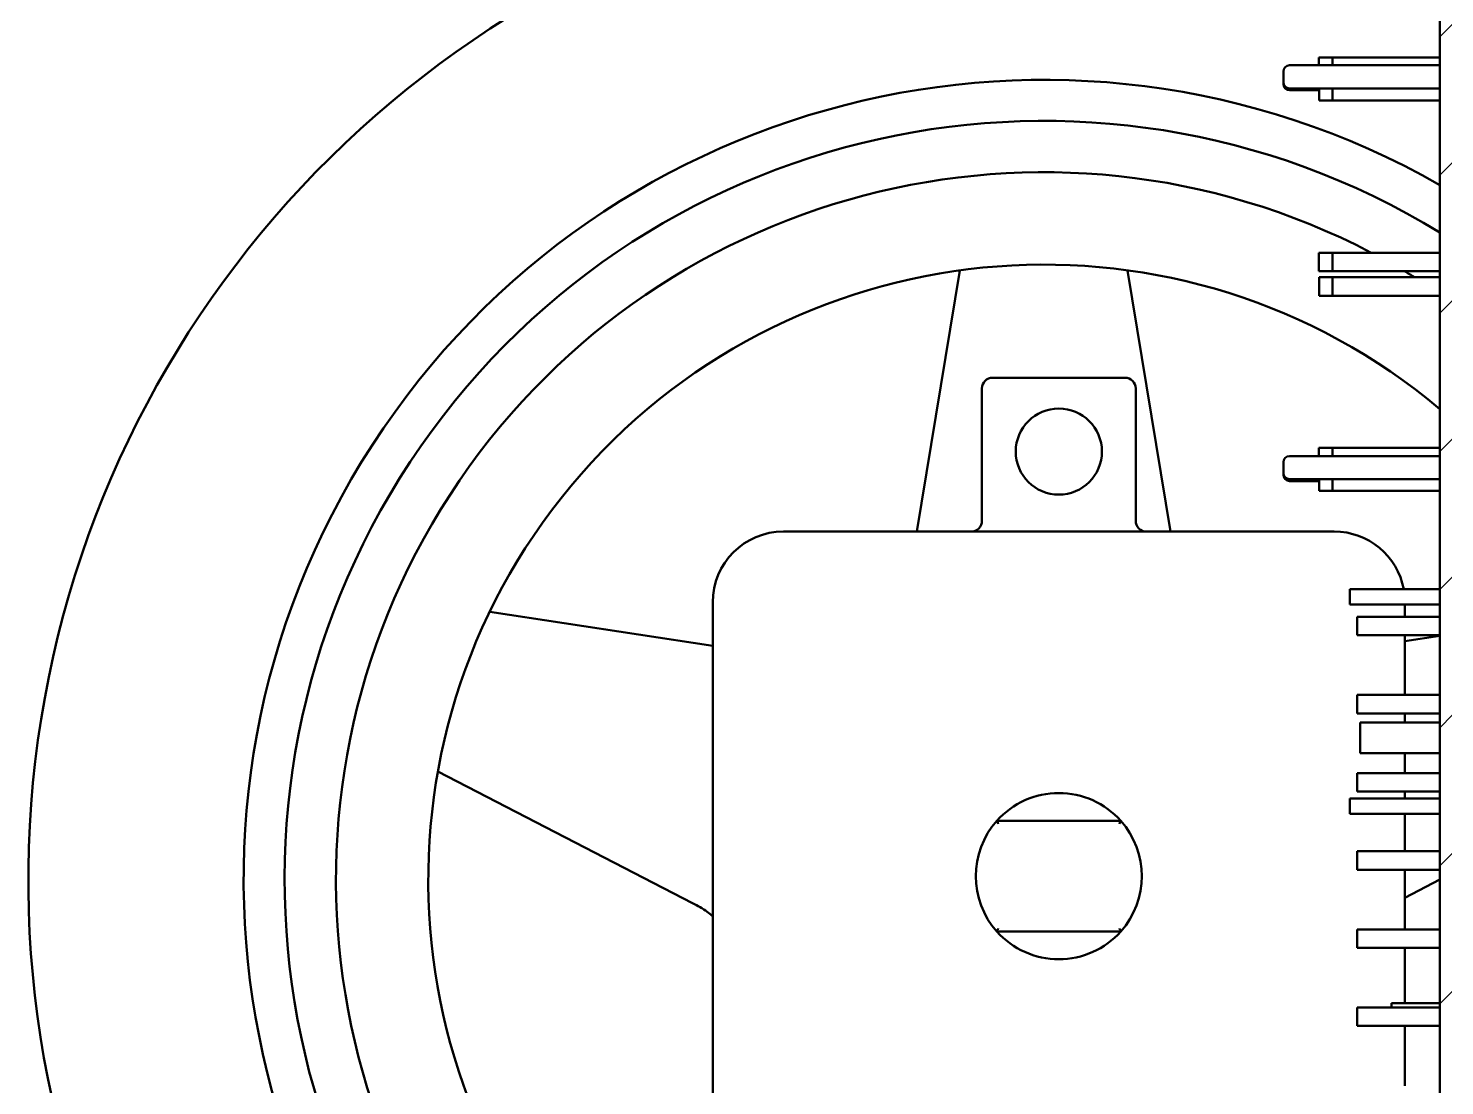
# Model space of a CAD drawing. Header units: millimetres. Extents: x -232 to 1390, y -69 to 653.
# Drawn here: x 376.15 to 422.18, y 123.02 to 157.39 of the extents above; entities that cross this region are included whole.
import ezdxf

# ---------------------------------------------------------------- set-up
doc = ezdxf.new("R2010")
doc.units = ezdxf.units.MM
doc.layers.add('Видимый контур (ГОСТ)', color=7, linetype='Continuous', lineweight=50)
doc.layers.add('Штриховка (ГОСТ)', color=7, linetype='Continuous', lineweight=18)

msp = doc.modelspace()

# ---------------------------------------------------------------- hatches: boundary and pattern name
at = {"layer": 'Штриховка (ГОСТ)'}
h = msp.add_hatch(dxfattribs=at)
h.set_pattern_fill('ANSI31', color=256, scale=25.4, style=0)
h.set_pattern_definition([(45, (0, 0), (-2.245064, 2.245064), [])])
h.paths.add_polyline_path([(422.025, 190.452), (422.437, 190.452), (422.437, 191.571), (422.437, 193.694), (422.437, 196.222), (422.437, 200.148), (422.437, 204.482), (422.437, 204.982), (422.025, 204.982)])
h.paths.add_polyline_path([(422.437, 189.491), (422.025, 189.491), (422.025, 54.987), (422.437, 54.987), (422.437, 76.721), (422.437, 77.221), (422.437, 78.721), (422.437, 79.221), (422.437, 188.271)])

# ---------------------------------------------------------------- linework, layer by layer
at = {"layer": 'Видимый контур (ГОСТ)'}
for p, q in [((422.025, 189.491), (422.025, 54.987)), ((417.137, 156.186), (422.025, 156.186)), ((418.092, 156.186), (418.092, 156.436)), ((418.532, 156.436), (418.092, 156.436)), ((418.532, 156.436), (422.025, 156.436)), ((418.532, 156.186), (418.532, 156.436)), ((416.937, 155.636), (416.937, 155.985)), ((416.937, 155.633), (416.937, 155.573)), ((417.137, 155.436), (422.025, 155.436)), ((417.137, 155.373), (418.097, 155.373)), ((418.097, 155.436), (418.097, 155.036)), ((418.537, 155.436), (418.537, 155.036)), ((418.537, 155.036), (418.097, 155.036)), ((422.025, 155.036), (418.537, 155.036)), ((418.092, 149.495), (418.092, 150.095)), ((418.532, 150.095), (418.092, 150.095)), ((418.532, 150.095), (422.025, 150.095)), ((418.532, 149.495), (418.532, 150.095)), ((405.024, 141.031), (406.418, 149.521)), ((413.27, 141.031), (411.875, 149.521)), ((418.532, 149.495), (418.092, 149.495)), ((418.537, 149.295), (418.097, 149.295)), ((418.097, 149.295), (418.097, 148.695)), ((418.532, 149.495), (422.025, 149.495)), ((418.537, 149.295), (418.537, 148.695)), ((422.025, 149.295), (418.537, 149.295)), ((418.537, 148.695), (418.097, 148.695)), ((422.025, 148.695), (418.537, 148.695)), ((407.489, 146.031), (411.789, 146.031)), ((407.139, 141.381), (407.139, 145.681)), ((412.139, 145.681), (412.139, 141.381)), ((418.092, 143.486), (418.092, 143.755)), ((418.532, 143.755), (418.092, 143.755)), ((418.532, 143.755), (422.025, 143.755)), ((418.532, 143.486), (418.532, 143.755)), ((416.937, 142.936), (416.937, 143.286)), ((417.137, 143.486), (422.025, 143.486)), ((416.937, 142.938), (416.937, 142.873)), ((417.137, 142.736), (422.025, 142.736)), ((418.097, 142.736), (418.097, 142.355)), ((418.537, 142.736), (418.537, 142.355)), ((417.137, 142.673), (418.097, 142.673)), ((418.537, 142.355), (418.097, 142.355)), ((422.025, 142.355), (418.537, 142.355)), ((400.689, 141.031), (418.589, 141.031)), ((422.025, 139.155), (419.096, 139.155)), ((398.389, 115.63), (398.389, 138.731)), ((422.025, 138.655), (419.096, 138.655)), ((420.889, 138.655), (420.889, 138.261)), ((398.389, 137.321), (391.147, 138.426)), ((419.337, 138.261), (422.025, 138.261)), ((419.337, 137.661), (419.337, 138.261)), ((419.337, 137.661), (422.025, 137.661)), ((420.889, 137.661), (420.889, 135.721)), ((420.889, 137.471), (422.025, 137.644)), ((419.337, 135.721), (422.025, 135.721)), ((419.337, 135.121), (419.337, 135.721)), ((419.337, 135.121), (422.025, 135.121)), ((420.889, 135.121), (420.889, 134.824)), ((419.437, 134.824), (419.437, 133.824)), ((419.437, 134.824), (422.025, 134.824)), ((419.437, 133.824), (422.025, 133.824)), ((420.889, 133.824), (420.889, 133.181)), ((397.738, 128.958), (389.46, 133.236)), ((419.337, 133.181), (422.025, 133.181)), ((419.337, 132.581), (419.337, 133.181)), ((419.337, 132.581), (422.025, 132.581)), ((420.889, 132.581), (420.889, 132.355)), ((422.025, 132.355), (419.096, 132.355)), ((422.025, 131.855), (419.096, 131.855)), ((420.889, 131.855), (420.889, 130.641)), ((407.627, 131.631), (411.652, 131.631)), ((419.337, 130.641), (422.025, 130.641)), ((419.337, 130.041), (419.337, 130.641)), ((419.337, 130.041), (422.025, 130.041)), ((420.889, 130.041), (420.889, 128.101)), ((420.889, 129.131), (422.026, 129.718)), ((411.652, 128.031), (407.627, 128.031)), ((419.337, 128.101), (422.025, 128.101)), ((419.337, 127.501), (419.337, 128.101)), ((419.337, 127.501), (422.025, 127.501)), ((420.889, 127.501), (420.889, 125.708)), ((420.447, 125.561), (420.447, 125.708)), ((420.447, 125.708), (422.025, 125.708)), ((419.337, 125.561), (422.025, 125.561)), ((419.337, 124.961), (419.337, 125.561)), ((419.337, 124.961), (422.025, 124.961)), ((420.889, 124.961), (420.889, 123.021))]:
    msp.add_line(p, q, dxfattribs=at)
msp.add_circle((409.639, 143.631), 1.4, dxfattribs=at)
for centre, radius, start, end in [((409.147, 129.708), 33, 100.4764, 250.9747), ((417.137, 155.986), 0.2, 90, 180), ((409.147, 129.708), 26, 60.3085, 236.678), ((417.137, 155.636), 0.2, 180, 270), ((417.137, 155.573), 0.2, 180, 270), ((409.147, 129.708), 24.668, 58.528, 234.6189), ((409.147, 129.708), 23, 62.4231, 231.611), ((409.147, 129.708), 20, 49.9146, 227.5691), ((409.147, 129.708), 23, 58.3868, 59.3506), ((407.489, 145.681), 0.35, 90, 180), ((411.789, 145.681), 0.35, 0, 90), ((417.137, 143.286), 0.2, 90, 180), ((417.137, 142.936), 0.2, 180, 270), ((417.137, 142.873), 0.2, 180, 270), ((406.789, 141.381), 0.35, 270, 0), ((412.489, 141.381), 0.35, 180, 270), ((400.689, 138.731), 2.3, 90, 180), ((418.589, 138.731), 2.3, 10.616, 90), ((409.639, 129.831), 2.7, 41.8103, 138.1897), ((409.639, 129.831), 2.7, 138.1897, 221.8103), ((409.639, 129.831), 2.7, 318.1897, 41.8103), ((409.639, 129.831), 2.7, 221.8103, 318.1897)]:
    msp.add_arc(centre, radius, start, end, dxfattribs=at)
for centre, start_param, end_param in [((419.096, 138.905), 6.283185, 9.424778), ((419.096, 132.105), 0, 3.141593)]:
    msp.add_ellipse(centre, major_axis=(0, 0.25), ratio=0.004286, start_param=start_param, end_param=end_param, dxfattribs=at)
for points, knots in [([(407.627, 131.631), (407.627, 131.631), (407.628, 131.629), (407.632, 131.621), (407.634, 131.614), (407.642, 131.598), (407.646, 131.587), (407.655, 131.569), (407.658, 131.562), (407.665, 131.548), (407.668, 131.54), (407.672, 131.532), (407.672, 131.532), (407.672, 131.531)], [-0.01639447, -0.01639447, -0.01639447, -0.01639447, -0.01279827, -0.01279827, -0.0090413, -0.0090413, -0.00493187, -0.00493187, -0.00247756, -0.00247756, 0, 0, 0.00015558, 0.00015558, 0.00015558, 0.00015558]), ([(411.652, 131.631), (411.652, 131.631), (411.651, 131.629), (411.647, 131.621), (411.644, 131.614), (411.637, 131.598), (411.632, 131.587), (411.624, 131.569), (411.621, 131.562), (411.614, 131.548), (411.611, 131.54), (411.607, 131.532), (411.607, 131.532), (411.607, 131.531)], [0.01639447, 0.01639447, 0.01639447, 0.01639447, 0.01999067, 0.01999067, 0.02374765, 0.02374765, 0.02785707, 0.02785707, 0.03031138, 0.03031138, 0.03278894, 0.03278894, 0.03294452, 0.03294452, 0.03294452, 0.03294452]), ([(398.389, 128.537), (398.33, 128.584), (398.27, 128.629), (398.209, 128.672), (398.062, 128.776), (397.905, 128.872), (397.738, 128.958)], [-1.06226657, -1.06226657, -1.06226657, -1.06226657, -1.03509315, -1.03509315, -1.03509315, -0.96986096, -0.96986096, -0.96986096, -0.96986096]), ([(407.672, 128.131), (407.672, 128.131), (407.672, 128.13), (407.668, 128.122), (407.665, 128.115), (407.658, 128.1), (407.655, 128.093), (407.646, 128.075), (407.642, 128.065), (407.634, 128.048), (407.632, 128.042), (407.628, 128.033), (407.627, 128.031), (407.627, 128.031)], [-0.03294452, -0.03294452, -0.03294452, -0.03294452, -0.03278894, -0.03278894, -0.03031138, -0.03031138, -0.02785707, -0.02785707, -0.02374765, -0.02374765, -0.01999067, -0.01999067, -0.01639447, -0.01639447, -0.01639447, -0.01639447]), ([(411.607, 128.131), (411.607, 128.131), (411.607, 128.13), (411.611, 128.122), (411.614, 128.115), (411.621, 128.1), (411.624, 128.093), (411.632, 128.075), (411.637, 128.065), (411.644, 128.048), (411.647, 128.042), (411.651, 128.033), (411.652, 128.031), (411.652, 128.031)], [-0.00015558, -0.00015558, -0.00015558, -0.00015558, 0, 0, 0.00247756, 0.00247756, 0.00493187, 0.00493187, 0.0090413, 0.0090413, 0.01279827, 0.01279827, 0.01639447, 0.01639447, 0.01639447, 0.01639447])]:
    msp.add_open_spline(points, degree=3, knots=knots, dxfattribs=at)

doc.saveas('drawing.dxf')
